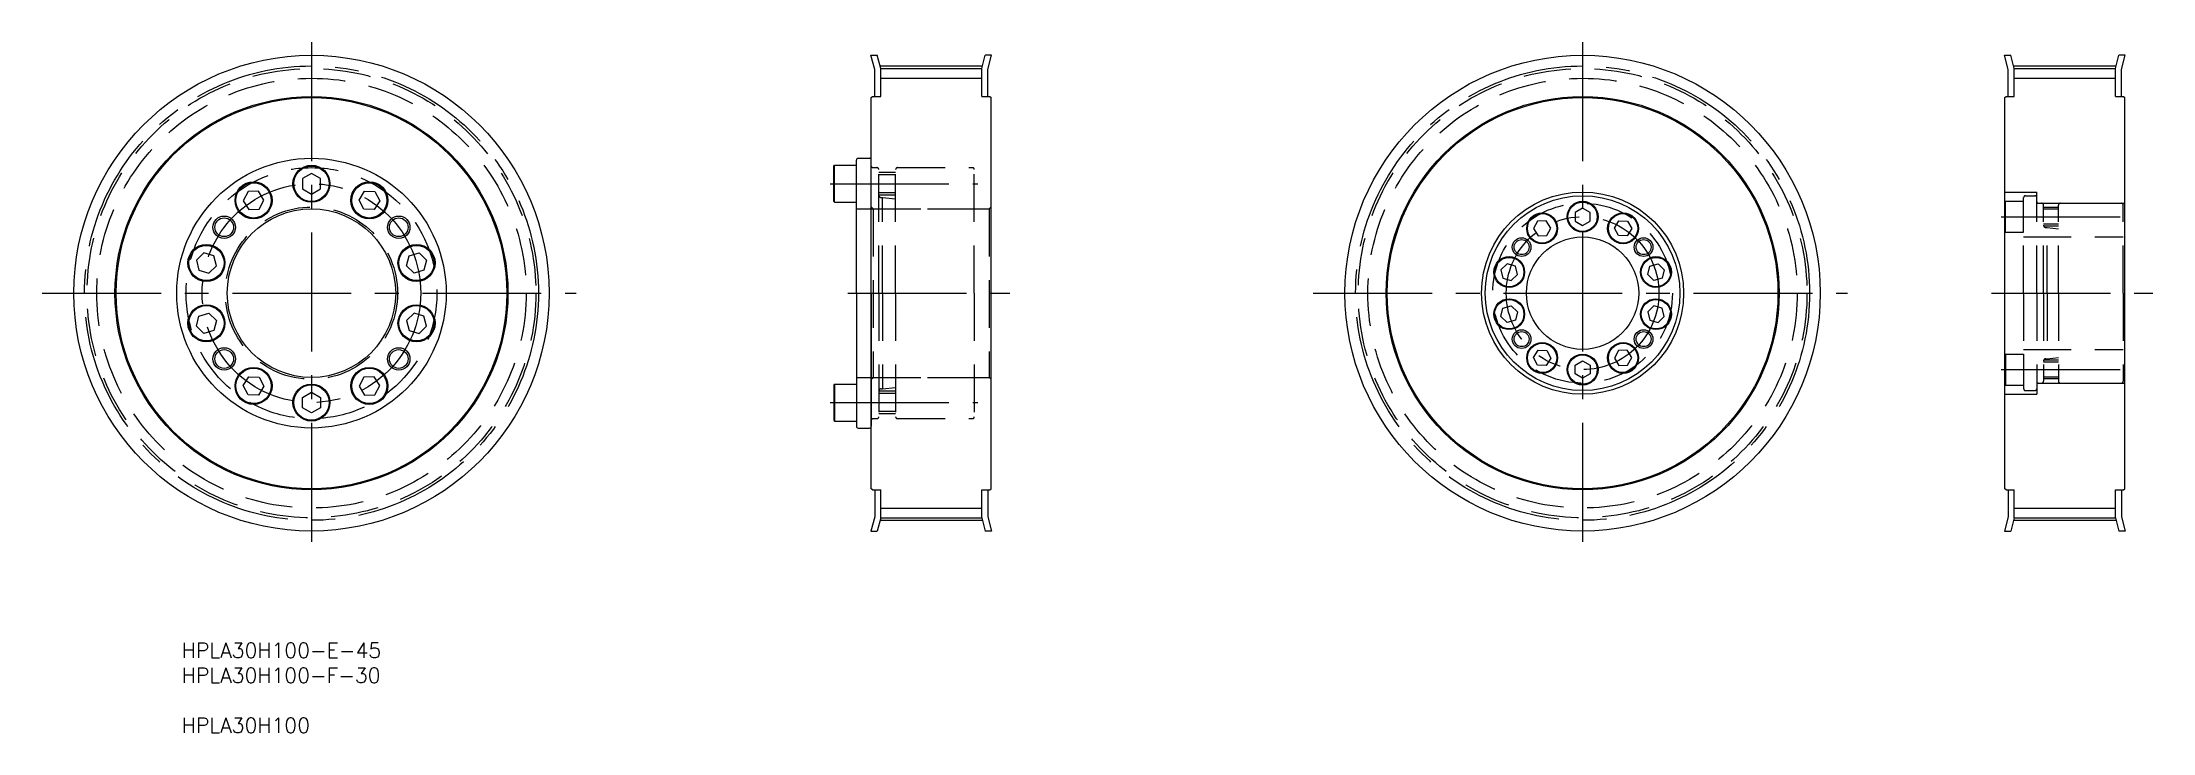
# Model space of a CAD drawing. Extents: x -22 to 542, y -15 to 169.
import ezdxf

# ---------------------------------------------------------------- set-up
doc = ezdxf.new("R2010")
doc.units = 0
doc.linetypes.add('CENTER', pattern=[50.8, 31.75, -6.35, 6.35, -6.35])
doc.linetypes.add('DASHED', pattern=[19.05, 12.7, -6.35])
doc.layers.get('0').update_dxf_attribs({"linetype": 'CONTINUOUS'})
doc.layers.add('CENTER', color=1, linetype='CENTER')
doc.styles.add('MISUMI', font='txt.shx')

# ---------------------------------------------------------------- blocks, each defined once
blk = doc.blocks.new('*U6')
at = {"color": 7, "linetype": 'CONTINUOUS', "style": 'MISUMI'}
for s, p in [('HPLA30H100-E-45', (15.05, 4.8)), ('HPLA30H100-F-30', (15.05, -1.87)), ('HPLA30H100', (15.05, -15.2))]:
    blk.add_text(s, height=4, dxfattribs=at).set_placement(p)

msp = doc.modelspace()

# ---------------------------------------------------------------- linework, layer by layer
at = {"color": 7, "linetype": 'CONTINUOUS'}
for p, q in [((200.22, 161.88), (199.21, 165.64)), ((199.21, 165.64), (200.87, 165.64)), ((201.82, 162.09), (200.87, 165.64)), ((228.82, 162.09), (229.77, 165.64)), ((231.42, 165.64), (229.77, 165.64)), ((230.42, 161.88), (231.42, 165.64)), ((503.12, 161.88), (502.11, 165.64)), ((502.11, 165.64), (503.77, 165.64)), ((504.72, 162.09), (503.77, 165.64)), ((531.72, 162.09), (532.67, 165.64)), ((534.33, 165.64), (532.67, 165.64)), ((533.32, 161.88), (534.33, 165.64)), ((200.22, 154.64), (200.22, 161.88)), ((201.82, 162.09), (228.82, 162.09)), ((201.82, 154.64), (201.82, 162.09)), ((228.82, 154.64), (228.82, 162.09)), ((230.42, 154.64), (230.42, 161.88)), ((503.12, 154.64), (503.12, 161.88)), ((504.72, 162.09), (531.72, 162.09)), ((504.72, 154.64), (504.72, 162.09)), ((531.72, 154.64), (531.72, 162.09)), ((533.32, 154.64), (533.32, 161.88)), ((199.32, 154.34), (199.62, 154.64)), ((199.32, 49.94), (199.32, 154.34)), ((199.62, 154.64), (201.82, 154.64)), ((228.82, 154.64), (231.02, 154.64)), ((231.02, 154.64), (231.32, 154.34)), ((231.32, 49.94), (231.32, 154.34)), ((502.22, 154.34), (502.52, 154.64)), ((502.22, 49.94), (502.22, 154.34)), ((502.52, 154.64), (504.72, 154.64)), ((531.72, 154.64), (533.92, 154.64)), ((533.92, 154.64), (534.22, 154.34)), ((534.22, 49.94), (534.22, 154.34)), ((189.32, 136.05), (189.46, 136.29)), ((189.32, 126.64), (189.32, 136.05)), ((189.46, 136.29), (195.32, 136.29)), ((189.46, 126.39), (189.46, 136.29)), ((195.32, 102.14), (195.32, 137.64)), ((195.32, 126.39), (195.32, 136.29)), ((195.82, 138.14), (198.82, 138.14)), ((199.32, 102.14), (199.32, 137.64)), ((49.73, 134.12), (47.33, 132.73)), ((47.33, 132.73), (47.33, 129.96)), ((47.33, 129.96), (49.73, 128.57)), ((52.13, 132.73), (49.73, 134.12)), ((49.73, 128.57), (52.13, 129.96)), ((50.93, 133.42), (50.93, 133.42)), ((51.53, 133.08), (51.53, 133.08)), ((52.13, 129.96), (52.13, 132.73)), ((195.32, 128.34), (195.32, 134.34)), ((32.79, 129.26), (31.48, 126.81)), ((31.48, 126.81), (32.95, 124.46)), ((35.56, 129.35), (32.79, 129.26)), ((32.95, 124.46), (35.72, 124.56)), ((37.02, 127), (35.56, 129.35)), ((35.72, 124.56), (37.02, 127)), ((62.43, 127), (63.9, 129.35)), ((63.73, 124.56), (62.43, 127)), ((66.5, 124.46), (63.73, 124.56)), ((63.9, 129.35), (66.67, 129.26)), ((67.97, 126.81), (66.5, 124.46)), ((66.67, 129.26), (67.97, 126.81)), ((189.32, 126.64), (189.46, 126.39)), ((189.46, 126.39), (195.32, 126.39)), ((389.37, 124.85), (387.37, 123.7)), ((391.37, 123.7), (389.37, 124.85)), ((377.33, 121.4), (376.25, 119.36)), ((376.25, 119.36), (377.47, 117.41)), ((379.64, 121.48), (377.33, 121.4)), ((380.86, 119.53), (379.64, 121.48)), ((379.78, 117.49), (380.86, 119.53)), ((387.37, 123.7), (387.37, 121.39)), ((387.37, 121.39), (389.37, 120.24)), ((389.37, 120.24), (391.37, 121.39)), ((391.37, 121.39), (391.37, 123.7)), ((397.87, 119.53), (399.09, 121.48)), ((398.95, 117.49), (397.87, 119.53)), ((399.09, 121.48), (401.4, 121.4)), ((402.49, 119.36), (401.26, 117.41)), ((401.4, 121.4), (402.49, 119.36)), ((20.99, 112.88), (19, 110.96)), ((23.65, 112.12), (20.99, 112.88)), ((75.8, 112.12), (78.47, 112.88)), ((78.47, 112.88), (80.46, 110.96)), ((377.47, 117.41), (379.78, 117.49)), ((401.26, 117.41), (398.95, 117.49)), ((19, 110.96), (19.67, 108.27)), ((19.67, 108.27), (22.33, 107.5)), ((22.33, 107.5), (24.32, 109.43)), ((24.32, 109.43), (23.65, 112.12)), ((75.13, 109.43), (75.8, 112.12)), ((77.13, 107.5), (75.13, 109.43)), ((79.79, 108.27), (77.13, 107.5)), ((80.46, 110.96), (79.79, 108.27)), ((369.2, 110.01), (367.54, 108.4)), ((367.54, 108.4), (368.1, 106.16)), ((371.42, 109.37), (369.2, 110.01)), ((371.98, 107.13), (371.42, 109.37)), ((406.76, 107.13), (407.32, 109.37)), ((407.32, 109.37), (409.54, 110.01)), ((409.54, 110.01), (411.2, 108.4)), ((411.2, 108.4), (410.64, 106.16)), ((195.32, 102.14), (195.32, 66.64)), ((199.32, 102.14), (199.32, 66.64)), ((368.1, 106.16), (370.32, 105.53)), ((370.32, 105.53), (371.98, 107.13)), ((408.42, 105.53), (406.76, 107.13)), ((410.64, 106.16), (408.42, 105.53)), ((19, 93.33), (19.67, 96.02)), ((19.67, 96.02), (22.33, 96.78)), ((22.33, 96.78), (24.32, 94.86)), ((77.13, 96.78), (75.13, 94.86)), ((79.79, 96.02), (77.13, 96.78)), ((80.46, 93.33), (79.79, 96.02)), ((367.54, 95.88), (368.1, 98.13)), ((369.2, 94.28), (367.54, 95.88)), ((368.1, 98.13), (370.32, 98.76)), ((370.32, 98.76), (371.98, 97.16)), ((371.98, 97.16), (371.42, 94.92)), ((408.42, 98.76), (406.76, 97.16)), ((406.76, 97.16), (407.32, 94.92)), ((410.64, 98.13), (408.42, 98.76)), ((409.54, 94.28), (411.2, 95.88)), ((411.2, 95.88), (410.64, 98.13)), ((20.99, 91.41), (19, 93.33)), ((23.65, 92.17), (20.99, 91.41)), ((24.32, 94.86), (23.65, 92.17)), ((75.13, 94.86), (75.8, 92.17)), ((75.8, 92.17), (78.47, 91.41)), ((78.47, 91.41), (80.46, 93.33)), ((371.42, 94.92), (369.2, 94.28)), ((407.32, 94.92), (409.54, 94.28)), ((376.25, 84.92), (377.47, 86.88)), ((377.33, 82.89), (376.25, 84.92)), ((377.47, 86.88), (379.78, 86.8)), ((380.86, 84.76), (379.64, 82.81)), ((379.78, 86.8), (380.86, 84.76)), ((398.95, 86.8), (397.87, 84.76)), ((397.87, 84.76), (399.09, 82.81)), ((401.26, 86.88), (398.95, 86.8)), ((402.49, 84.92), (401.26, 86.88)), ((401.4, 82.89), (402.49, 84.92)), ((31.48, 77.48), (32.95, 79.83)), ((32.95, 79.83), (35.72, 79.73)), ((35.72, 79.73), (37.02, 77.28)), ((63.73, 79.73), (62.43, 77.28)), ((66.5, 79.83), (63.73, 79.73)), ((67.97, 77.48), (66.5, 79.83)), ((379.64, 82.81), (377.33, 82.89)), ((387.37, 82.9), (389.37, 84.05)), ((387.37, 80.59), (387.37, 82.9)), ((389.37, 79.44), (387.37, 80.59)), ((389.37, 84.05), (391.37, 82.9)), ((391.37, 80.59), (389.37, 79.44)), ((391.37, 82.9), (391.37, 80.59)), ((399.09, 82.81), (401.4, 82.89)), ((32.79, 75.03), (31.48, 77.48)), ((35.56, 74.93), (32.79, 75.03)), ((37.02, 77.28), (35.56, 74.93)), ((47.33, 74.33), (49.73, 75.72)), ((47.33, 71.56), (47.33, 74.33)), ((49.73, 75.72), (52.13, 74.33)), ((52.13, 74.33), (52.13, 71.56)), ((62.43, 77.28), (63.9, 74.93)), ((63.9, 74.93), (66.67, 75.03)), ((66.67, 75.03), (67.97, 77.48)), ((189.32, 77.65), (189.46, 77.89)), ((189.32, 77.65), (189.32, 68.24)), ((189.46, 77.89), (195.32, 77.89)), ((189.46, 77.89), (189.46, 67.99)), ((195.32, 77.89), (195.32, 67.99)), ((195.32, 75.94), (195.32, 69.94)), ((49.73, 70.17), (47.33, 71.56)), ((52.13, 71.56), (49.73, 70.17)), ((189.32, 68.24), (189.46, 67.99)), ((189.46, 67.99), (195.32, 67.99)), ((195.82, 66.14), (198.82, 66.14)), ((199.62, 49.64), (199.32, 49.94)), ((199.62, 49.64), (201.82, 49.64)), ((200.22, 49.64), (200.22, 42.41)), ((201.82, 42.19), (201.82, 49.64)), ((228.82, 49.64), (231.02, 49.64)), ((228.82, 42.19), (228.82, 49.64)), ((230.42, 49.64), (230.42, 42.41)), ((231.02, 49.64), (231.32, 49.94)), ((502.52, 49.64), (502.22, 49.94)), ((502.52, 49.64), (504.72, 49.64)), ((503.12, 49.64), (503.12, 42.41)), ((504.72, 42.19), (504.72, 49.64)), ((531.72, 49.64), (533.92, 49.64)), ((531.72, 42.19), (531.72, 49.64)), ((533.32, 49.64), (533.32, 42.41)), ((533.92, 49.64), (534.22, 49.94)), ((200.22, 42.41), (199.21, 38.64)), ((201.82, 42.19), (200.87, 38.64)), ((201.82, 42.19), (228.82, 42.19)), ((228.82, 42.19), (229.77, 38.64)), ((230.42, 42.41), (231.42, 38.64)), ((503.12, 42.41), (502.11, 38.64)), ((504.72, 42.19), (503.77, 38.64)), ((504.72, 42.19), (531.72, 42.19)), ((531.72, 42.19), (532.67, 38.64)), ((533.32, 42.41), (534.33, 38.64)), ((199.21, 38.64), (200.87, 38.64)), ((231.42, 38.64), (229.77, 38.64)), ((502.11, 38.64), (503.77, 38.64)), ((534.33, 38.64), (532.67, 38.64))]:
    msp.add_line(p, q, dxfattribs=at)
at = {"color": 3, "linetype": 'CONTINUOUS'}
for p, q in [((201.82, 159.5), (228.82, 159.5)), ((504.72, 159.5), (531.72, 159.5)), ((201.82, 44.78), (228.82, 44.78)), ((504.72, 44.78), (531.72, 44.78))]:
    msp.add_line(p, q, dxfattribs=at)
at = {"color": 3, "linetype": 'DASHED'}
for p, q in [((199.73, 135.64), (200.82, 135.64)), ((206.32, 135.64), (226.32, 135.64)), ((201.32, 102.14), (201.32, 135.14)), ((205.82, 134.34), (201.32, 134.34)), ((205.82, 133.74), (201.32, 133.74)), ((205.82, 102.14), (205.82, 135.14)), ((226.82, 102.14), (226.82, 135.14)), ((195.32, 124.64), (226.82, 124.64)), ((199.32, 125.14), (199.82, 124.64)), ((199.82, 124.64), (230.82, 124.64)), ((199.82, 124.64), (199.82, 79.64)), ((205.82, 128.94), (201.32, 128.94)), ((205.82, 128.34), (201.32, 128.34)), ((201.92, 127.7), (202.32, 127.7)), ((202.32, 102.14), (202.32, 127.7)), ((202.32, 127.7), (205.82, 127.31)), ((231.32, 125.14), (230.82, 124.64)), ((230.82, 124.64), (230.82, 79.64)), ((502.22, 129.14), (510.72, 129.14)), ((502.22, 126.47), (502.34, 126.67)), ((502.22, 118.62), (502.22, 126.47)), ((502.34, 118.42), (502.34, 126.67)), ((502.34, 126.67), (507.22, 126.67)), ((507.22, 102.14), (507.22, 127.64)), ((507.22, 118.42), (507.22, 126.67)), ((507.22, 120.04), (507.22, 125.04)), ((507.72, 128.14), (510.22, 128.14)), ((510.72, 126.14), (510.72, 129.14)), ((510.72, 102.14), (510.72, 127.64)), ((510.72, 126.14), (534.22, 126.14)), ((511.13, 126.14), (512.02, 126.14)), ((512.52, 102.14), (512.52, 125.64)), ((516.52, 125.04), (512.52, 125.04)), ((516.52, 124.54), (512.52, 124.54)), ((516.52, 102.14), (516.52, 125.64)), ((517.02, 126.14), (533.32, 126.14)), ((533.82, 102.14), (533.82, 125.64)), ((502.22, 118.62), (502.34, 118.42)), ((516.52, 120.54), (512.52, 120.54)), ((516.52, 120.04), (512.52, 120.04)), ((513.12, 119.67), (513.52, 119.67)), ((513.52, 102.14), (513.52, 119.67)), ((513.52, 119.67), (516.52, 119.33)), ((502.34, 118.42), (507.22, 118.42)), ((507.22, 117.14), (533.82, 117.14)), ((507.22, 114.89), (507.22, 114.89)), ((507.22, 108.52), (507.22, 108.52)), ((201.32, 102.14), (201.32, 69.14)), ((202.32, 102.14), (202.32, 76.59)), ((205.82, 102.14), (205.82, 69.14)), ((226.82, 102.14), (226.82, 69.14)), ((507.22, 102.14), (507.22, 76.64)), ((510.72, 102.14), (510.72, 76.64)), ((512.52, 102.14), (512.52, 78.64)), ((513.52, 102.14), (513.52, 84.62)), ((516.52, 102.14), (516.52, 78.64)), ((533.82, 102.14), (533.82, 78.64)), ((502.22, 85.67), (502.34, 85.87)), ((502.22, 85.67), (502.22, 77.82)), ((502.34, 85.87), (502.34, 77.62)), ((502.34, 85.87), (507.22, 85.87)), ((507.22, 87.14), (533.82, 87.14)), ((507.22, 85.87), (507.22, 77.62)), ((513.12, 84.62), (513.52, 84.62)), ((513.52, 84.62), (516.52, 84.96)), ((195.32, 79.64), (226.82, 79.64)), ((199.32, 79.14), (199.82, 79.64)), ((199.82, 79.64), (230.82, 79.64)), ((231.32, 79.14), (230.82, 79.64)), ((507.22, 84.24), (507.22, 79.24)), ((516.52, 84.24), (512.52, 84.24)), ((516.52, 83.74), (512.52, 83.74)), ((516.52, 79.74), (512.52, 79.74)), ((516.52, 79.24), (512.52, 79.24)), ((205.82, 75.94), (201.32, 75.94)), ((205.82, 75.34), (201.32, 75.34)), ((201.92, 76.59), (202.32, 76.59)), ((202.32, 76.59), (205.82, 76.98)), ((502.22, 77.82), (502.34, 77.62)), ((502.22, 75.14), (510.72, 75.14)), ((502.34, 77.62), (507.22, 77.62)), ((507.72, 76.14), (510.22, 76.14)), ((510.72, 78.14), (510.72, 75.14)), ((510.72, 78.14), (534.22, 78.14)), ((511.13, 78.14), (512.02, 78.14)), ((517.02, 78.14), (533.32, 78.14)), ((199.73, 68.64), (200.82, 68.64)), ((205.82, 70.54), (201.32, 70.54)), ((205.82, 69.94), (201.32, 69.94)), ((206.32, 68.64), (226.32, 68.64))]:
    msp.add_line(p, q, dxfattribs=at)
at = {"color": 7, "linetype": 'CONTINUOUS'}
for centre, radius in [((49.73, 102.14), 63.5), ((389.37, 102.14), 63.5), ((49.73, 102.14), 52.5), ((49.73, 102.14), 52.2), ((389.37, 102.14), 52.5), ((389.37, 102.14), 52.2), ((49.73, 102.14), 36), ((49.73, 131.34), 4.95), ((49.73, 131.34), 4.71), ((34.25, 126.91), 4.95), ((34.25, 126.91), 4.71), ((65.2, 126.91), 4.95), ((65.2, 126.91), 4.71), ((49.73, 102.14), 22.5), ((389.37, 102.14), 27), ((389.37, 102.14), 26), ((389.37, 122.54), 4.12), ((389.37, 122.54), 3.92), ((26.41, 119.72), 2.5), ((73.05, 119.72), 2.5), ((378.56, 119.44), 4.12), ((378.56, 119.44), 3.92), ((400.18, 119.44), 4.12), ((400.18, 119.44), 3.92), ((21.66, 110.19), 4.95), ((21.66, 110.19), 4.71), ((77.8, 110.19), 4.95), ((77.8, 110.19), 4.71), ((373.08, 114.42), 2.5), ((373.08, 114.42), 2), ((389.37, 102.14), 15), ((405.66, 114.42), 2.5), ((405.66, 114.42), 2), ((369.76, 107.77), 4.12), ((369.76, 107.77), 3.92), ((408.98, 107.77), 4.12), ((408.98, 107.77), 3.92), ((21.66, 94.1), 4.95), ((21.66, 94.1), 4.71), ((77.8, 94.1), 4.95), ((77.8, 94.1), 4.71), ((369.76, 96.52), 4.12), ((369.76, 96.52), 3.92), ((408.98, 96.52), 4.12), ((408.98, 96.52), 3.92), ((373.08, 89.87), 2.5), ((373.08, 89.87), 2), ((405.66, 89.87), 2.5), ((405.66, 89.87), 2), ((26.41, 84.57), 2.5), ((73.05, 84.57), 2.5), ((378.56, 84.84), 4.12), ((378.56, 84.84), 3.92), ((389.37, 81.74), 4.12), ((389.37, 81.74), 3.92), ((400.18, 84.84), 4.12), ((400.18, 84.84), 3.92), ((34.25, 77.38), 4.95), ((34.25, 77.38), 4.71), ((65.2, 77.38), 4.95), ((65.2, 77.38), 4.71), ((49.73, 72.94), 4.95), ((49.73, 72.94), 4.71)]:
    msp.add_circle(centre, radius, dxfattribs=at)
at = {"color": 3, "linetype": 'DASHED'}
for centre, radius in [((49.73, 102.14), 59.95), ((49.73, 102.14), 57.36), ((389.37, 102.14), 59.95), ((389.37, 102.14), 57.36), ((49.73, 102.14), 33.5), ((49.73, 102.14), 23), ((389.37, 102.14), 24)]:
    msp.add_circle(centre, radius, dxfattribs=at)
at = {"color": 3}
for centre in [(26.41, 119.72), (73.05, 119.72), (26.41, 84.57), (73.05, 84.57)]:
    msp.add_circle(centre, 3, dxfattribs=at)
at = {"color": 7, "linetype": 'CONTINUOUS'}
for centre, start, end in [((195.82, 137.64), 90, 180), ((198.82, 137.64), 0, 90), ((195.82, 66.64), 180, 270), ((198.82, 66.64), 270, 0)]:
    msp.add_arc(centre, 0.5, start, end, dxfattribs=at)
at = {"color": 3, "linetype": 'DASHED'}
for centre, radius, start, end in [((199.73, 136.05), 0.41, 180, 270), ((200.82, 135.14), 0.5, 0, 90), ((206.32, 135.14), 0.5, 90, 180), ((226.32, 135.14), 0.5, 0, 90), ((201.92, 128.3), 0.6, 180, 270), ((507.72, 127.64), 0.5, 90, 180.0009), ((510.22, 127.64), 0.5, 0, 90), ((511.13, 126.55), 0.41, 180, 270), ((512.02, 125.64), 0.5, 0, 90), ((517.02, 125.64), 0.5, 90, 180), ((533.32, 125.64), 0.5, 0, 90), ((513.12, 120.27), 0.6, 180, 270), ((513.12, 84.02), 0.6, 90, 180), ((201.92, 75.99), 0.6, 90, 180), ((507.72, 76.64), 0.5, 179.9991, 270), ((510.22, 76.64), 0.5, 270, 0), ((511.13, 77.73), 0.41, 90, 180), ((512.02, 78.64), 0.5, 270, 0), ((517.02, 78.64), 0.5, 180, 270), ((533.32, 78.64), 0.5, 270, 0), ((199.73, 68.23), 0.41, 90, 180), ((200.82, 69.14), 0.5, 270, 0), ((206.32, 69.14), 0.5, 180, 270), ((226.32, 69.14), 0.5, 270, 0)]:
    msp.add_arc(centre, radius, start, end, dxfattribs=at)
at = {"layer": 'CENTER', "color": 1, "linetype": 'CENTER'}
for p, q in [((49.73, 169.11), (49.73, 31.87)), ((389.37, 169.11), (389.37, 31.87)), ((201.82, 162.78), (228.82, 162.78)), ((504.72, 162.78), (531.72, 162.78)), ((188.32, 131.34), (227.82, 131.34)), ((501.22, 122.54), (534.82, 122.54)), ((-22.21, 102.14), (120.47, 102.14)), ((193.01, 102.14), (236.32, 102.14)), ((317.42, 102.14), (460.11, 102.14)), ((498.63, 102.14), (541.72, 102.14)), ((501.22, 81.74), (534.82, 81.74)), ((188.32, 72.94), (227.82, 72.94)), ((201.82, 41.5), (228.82, 41.5)), ((504.72, 41.5), (531.72, 41.5))]:
    msp.add_line(p, q, dxfattribs=at)
for centre, radius in [((49.73, 102.14), 60.64), ((389.37, 102.14), 60.64), ((49.73, 102.14), 29.2), ((389.37, 102.14), 20.4)]:
    msp.add_circle(centre, radius, dxfattribs=at)

# ---------------------------------------------------------------- block references
at = {"color": 7, "linetype": 'CONTINUOUS'}
msp.add_blockref('*U6', (0, 0), dxfattribs=at)

doc.saveas('drawing.dxf')
